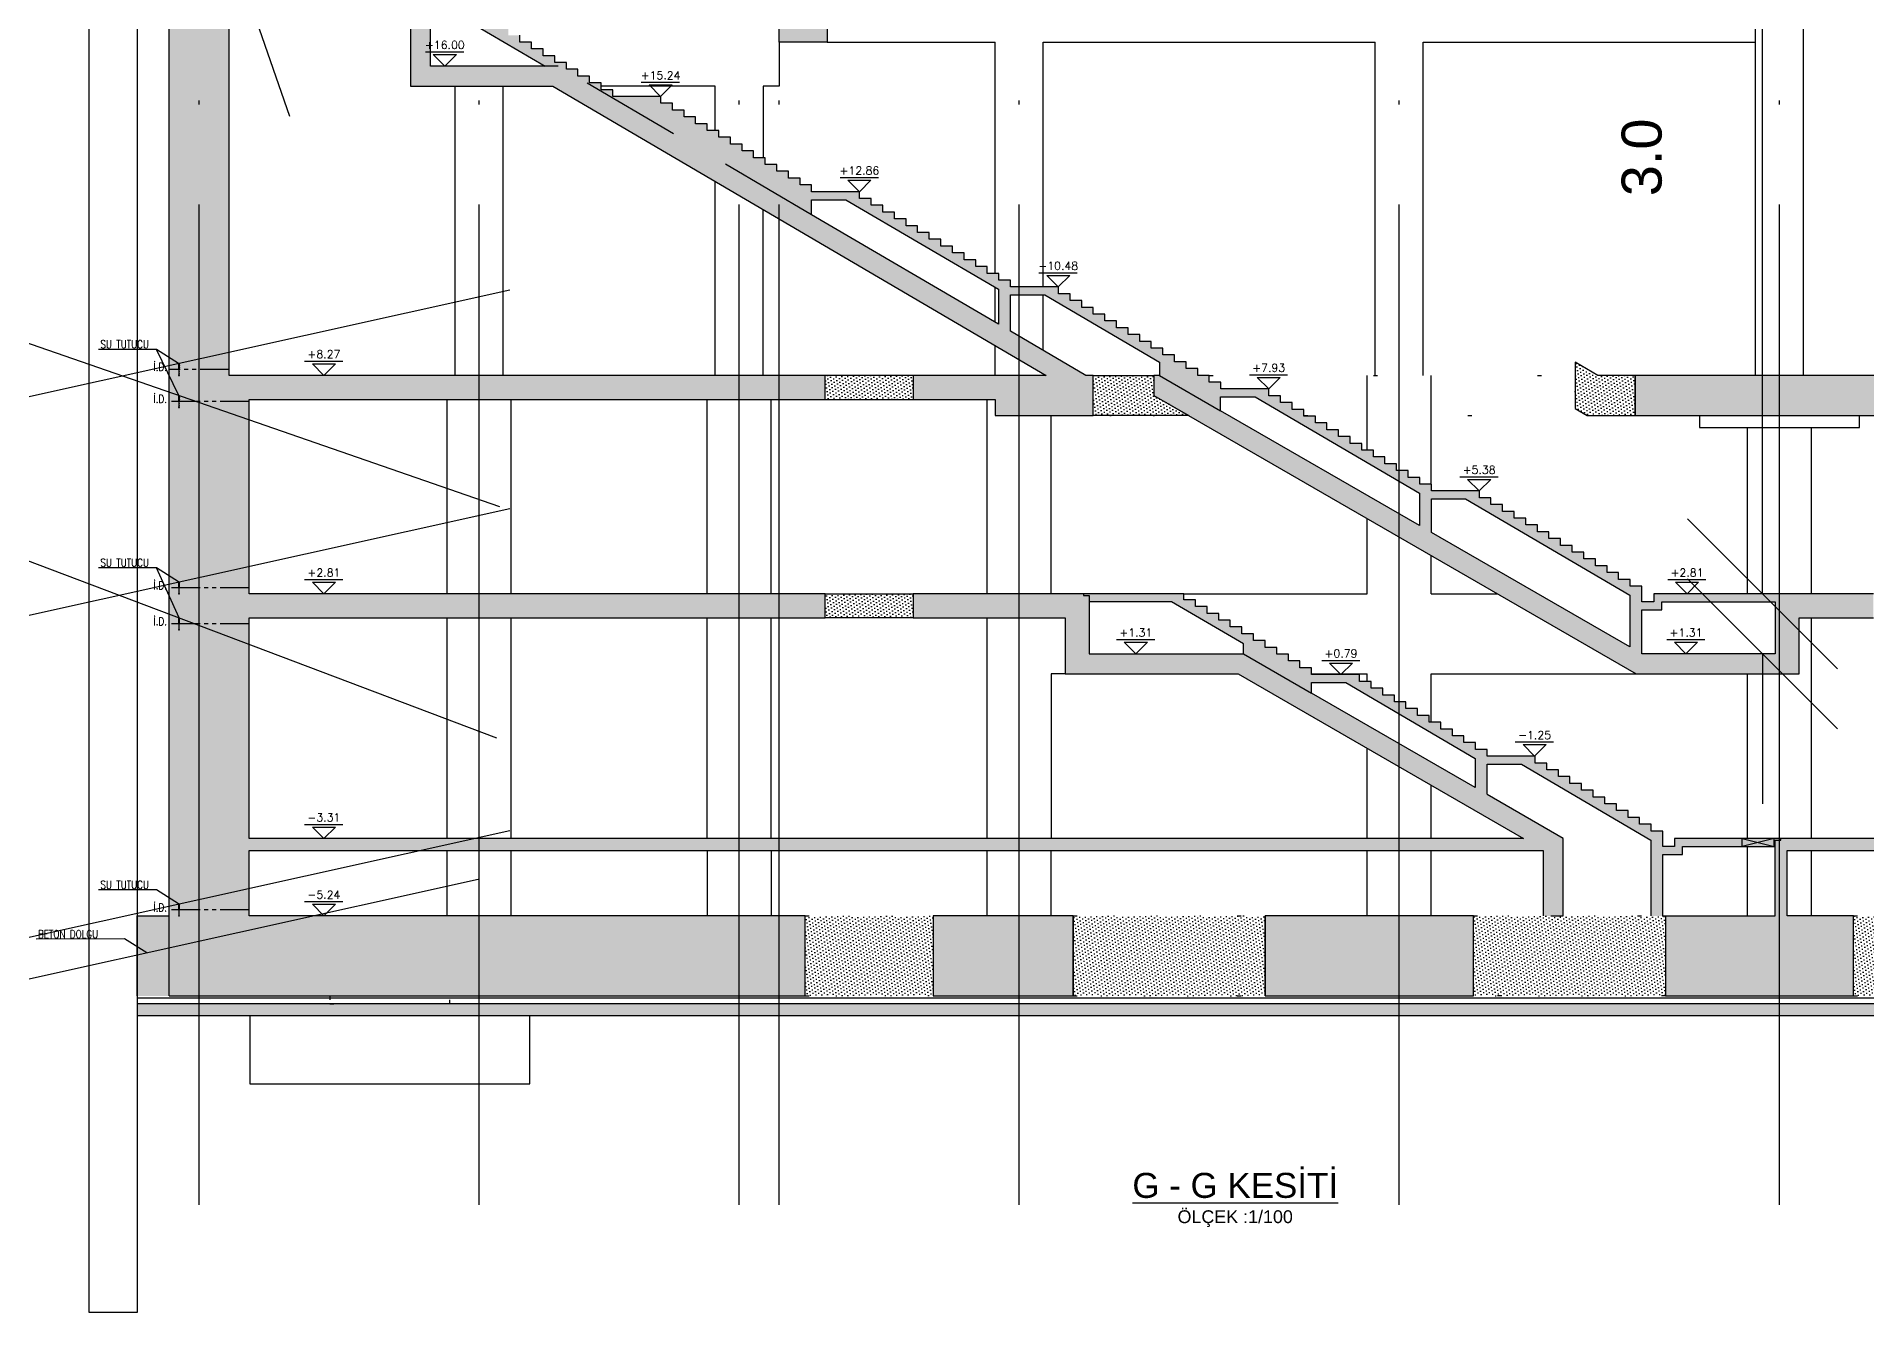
# Model space of a CAD drawing. Header units: millimetres. Extents: x 400408 to 401121, y 4543945 to 4544109.
# Drawn here: x 401039.15 to 401084.88, y 4543950.9 to 4543982.79 of the extents above; entities that cross this region are included whole.
import ezdxf
from ezdxf.enums import TextEntityAlignment as Align

# ---------------------------------------------------------------- set-up
doc = ezdxf.new("R2010")
doc.units = ezdxf.units.MM
for name, pattern in [('ACAD_ISO05W100', [33, 24, -3, 0, -3, 0, -3]), ('AKS', [3, 2.5, -0.25, 0, -0.25]), ('CIZGI', [0.4, 0.25, -0.15]), ('CONTINU', [0]), ('Dot', [4, 0, -4])]:
    doc.linetypes.add(name, pattern=pattern)
for name, color, linetype in [('aks prota', 2, 'AKS'), ('görünüş prota', 4, 'Continuous'), ('inşaat derzi prota', 11, 'Continuous'), ('kesik prota', 2, 'CIZGI'), ('kesit prota', 1, 'Continuous'), ('kesit tarama prota', 252, 'Continuous'), ('kot prota', 4, 'Continuous'), ('not yazısı prota', 6, 'Continuous'), ('not çizgisi prota', 4, 'Continuous'), ('PRT-CST-rc_level', 6, 'Continuous'), ('PRT-CST-rc_levermark', 4, 'Continuous'), ('st_s_su tutucu', 2, 'Continuous'), ('st_s_ölçü', 4, 'Continuous'), ('t35 prota', 3, 'Continuous'), ('temel prota', 6, 'Continuous'), ('tplan prota', 7, 'Continuous'), ('ölçü prota', 4, 'Continuous')]:
    doc.layers.add(name, color=color, linetype=linetype)
doc.layers.add('PRT-KD-kazik', color=172, linetype='Continuous', lineweight=25)
doc.styles.add('Arial', font='Arial.ttf')
doc.styles.add('OLCU', font='romanstw.shx')
doc.styles.get("Standard").update_dxf_attribs({"font": 'Arial.ttf'})
doc.styles.add('TSIMPLEX', font='romanstw.shx')
doc.dimstyles.new('1-100', dxfattribs={"dimscale": 0.5, "dimtxt": 2, "dimasz": 7.5, "dimexe": 3, "dimexo": 5, "dimgap": 5, "dimtad": 3, "dimdec": 1, "dimlfac": 2, "dimzin": 9, "dimdsep": 46, "dimtxsty": 'Standard', "dimblk": 'OBLIQUE', "dimcen": 0.09, "dimclrd": 3, "dimclre": 3, "dimclrt": 1, "dimadec": 3, "dimazin": 0, "dimtfac": 1, "dimtdec": 1, "dimtofl": 0, "dimtmove": 0, "dimatfit": 3, "dimfxl": 4, "dimtolj": 1, "dimtzin": 0, "dimarcsym": 0})
doc.dimstyles.new('1-50', dxfattribs={"dimtxt": 10, "dimasz": 4, "dimexe": 4, "dimexo": 8, "dimgap": 4, "dimtad": 1, "dimdec": 1, "dimrnd": 0.05, "dimzin": 9, "dimdsep": 46, "dimtxsty": 'OLCU', "dimblk1": 'OBLIQUE', "dimblk2": 'OBLIQUE', "dimsah": 1, "dimcen": 2, "dimdle": 4, "dimclrd": 4, "dimclre": 4, "dimclrt": 3, "dimadec": 1, "dimazin": 0, "dimtfac": 1, "dimtdec": 1, "dimtix": 1, "dimtmove": 2, "dimatfit": 3, "dimldrblk": 'OBLIQUE', "dimfxl": 1, "dimtvp": 1, "dimtolj": 1, "dimtzin": 1, "dimarcsym": 0})
pattern_1 = [(36, (400942.52341, 4543652.622844), (-0.014547592, 0.087543451), [0, -0.079375])]
pattern_2 = [(36, (400921.92553, 4544117.55525), (-0.014547592, 0.08754345), [0, -0.079375])]

# ---------------------------------------------------------------- blocks, each defined once
blk = doc.blocks.new('KOTK5')
at = {"layer": 'PRT-CST-rc_levermark'}
blk.add_line((217, 160), (-213, 160), dxfattribs=at)
blk.add_lwpolyline([(130, 130), (-130, 130), (0, 0)], close=True, dxfattribs=at)
at = {"layer": 'PRT-CST-rc_level', "style": 'OLCU'}
blk.add_attdef('000.00', text='', height=90, dxfattribs=at).set_placement((0, 193), align=Align.CENTER)
blk = doc.blocks.new('_Oblique')
at = {"layer": 'st_s_ölçü', "lineweight": -2}
blk.add_line((-0.5, -0.5), (0.5, 0.5), dxfattribs=at)
blk = doc.blocks.new('D')
at = {"layer": 'st_s_su tutucu', "linetype": 'CONTINU', "ltscale": 0.2}
for p, q in [((-39987.8, 52508.2), (-39992.6, 52508.2)), ((-39992.6, 52508.2), (-39992.6, 52507.4)), ((-39992.6, 52507.4), (-39990.6, 52506.1)), ((-39990.6, 52506.1), (-39990.6, 52498.5)), ((-39989.8, 52506.1), (-39987.8, 52507.4)), ((-39989.8, 52498.5), (-39989.8, 52506.1)), ((-39987.8, 52507.4), (-39987.8, 52508.2)), ((-39992.6, 52449), (-39990.6, 52450.3)), ((-39992.6, 52448.2), (-39992.6, 52449)), ((-39987.8, 52448.2), (-39992.6, 52448.2)), ((-39990.6, 52478.7), (-39991.9, 52478.7)), ((-39991.9, 52478.7), (-39991.9, 52477.7)), ((-39991.9, 52477.7), (-39990.6, 52477.7)), ((-39990.6, 52498.5), (-39991.5, 52498.5)), ((-39991.5, 52498.5), (-39991.5, 52497.9)), ((-39991.5, 52497.9), (-39990.6, 52497.9)), ((-39990.6, 52488.5), (-39991.5, 52488.5)), ((-39991.5, 52488.5), (-39991.5, 52487.9)), ((-39991.5, 52487.9), (-39990.6, 52487.9)), ((-39991.5, 52467.9), (-39991.5, 52468.5)), ((-39991.5, 52468.5), (-39990.6, 52468.5)), ((-39990.6, 52467.9), (-39991.5, 52467.9)), ((-39991.5, 52457.9), (-39991.5, 52458.5)), ((-39991.5, 52458.5), (-39990.6, 52458.5)), ((-39990.6, 52457.9), (-39991.5, 52457.9)), ((-39990.6, 52497.9), (-39990.6, 52488.5)), ((-39990.6, 52487.9), (-39990.6, 52478.7)), ((-39990.6, 52468.5), (-39990.6, 52477.7)), ((-39990.6, 52458.5), (-39990.6, 52467.9)), ((-39990.6, 52450.3), (-39990.6, 52457.9)), ((-39988.9, 52498.5), (-39989.8, 52498.5)), ((-39989.8, 52488.5), (-39989.8, 52497.9)), ((-39989.8, 52497.9), (-39988.9, 52497.9)), ((-39988.9, 52488.5), (-39989.8, 52488.5)), ((-39989.8, 52478.7), (-39989.8, 52487.9)), ((-39989.8, 52487.9), (-39988.9, 52487.9)), ((-39988.5, 52478.7), (-39989.8, 52478.7)), ((-39989.8, 52477.7), (-39988.5, 52477.7)), ((-39989.8, 52477.7), (-39989.8, 52468.5)), ((-39989.8, 52468.5), (-39988.9, 52468.5)), ((-39988.9, 52467.9), (-39989.8, 52467.9)), ((-39989.8, 52467.9), (-39989.8, 52458.5)), ((-39989.8, 52458.5), (-39988.9, 52458.5)), ((-39988.9, 52457.9), (-39989.8, 52457.9)), ((-39989.8, 52457.9), (-39989.8, 52450.3)), ((-39989.8, 52450.3), (-39987.8, 52449)), ((-39988.9, 52497.9), (-39988.9, 52498.5)), ((-39988.9, 52487.9), (-39988.9, 52488.5)), ((-39988.9, 52468.5), (-39988.9, 52467.9)), ((-39988.9, 52458.5), (-39988.9, 52457.9)), ((-39988.5, 52477.7), (-39988.5, 52478.7)), ((-39987.8, 52449), (-39987.8, 52448.2))]:
    blk.add_line(p, q, dxfattribs=at)
blk = doc.blocks.new('*D80')
at = {"layer": 'Defpoints', "color": 0, "transparency": 16777216}
for p in [(401082.281, 4543968.865), (401082.603, 4543968.865), (401082.603, 4543967.365)]:
    blk.add_point(p, dxfattribs=at)
at = {"layer": 'temel prota', "color": 3, "lineweight": -2, "transparency": 16777216}
for p, q in [((401082.281, 4543968.865), (401082.281, 4543983.181)), ((401082.281, 4543968.865), (401080.781, 4543968.865)), ((401082.281, 4543967.365), (401080.781, 4543967.365)), ((401082.281, 4543967.365), (401082.281, 4543963.615))]:
    blk.add_line(p, q, dxfattribs=at)
at = {"layer": 'temel prota', "color": 3, "lineweight": -2, "transparency": 16777216, "xscale": 3.75, "yscale": 3.75, "zscale": 3.75}
for p, rotation in [((401082.281, 4543968.865), 270), ((401082.281, 4543967.365), 90)]:
    blk.add_blockref('_Oblique', p, dxfattribs=dict(at, rotation=rotation))
at = {"layer": 'temel prota', "color": 1, "transparency": 16777216, "insert": (401079.27, 4543979.773), "char_height": 1, "attachment_point": 5, "rotation": 90}
blk.add_mtext('\\A1;3.0', dxfattribs=at)

msp = doc.modelspace()

# ---------------------------------------------------------------- hatches: boundary and pattern name
at = {"layer": 'kesit tarama prota'}
h = msp.add_hatch(color=256, dxfattribs=at)
h.dxf.hatch_style = 1
h.paths.add_polyline_path([(401044.457, 4543973.725), (401058.857, 4543973.725), (401058.857, 4543974.325), (401043.957, 4543974.325), (401043.957, 4543983.155), (401048.49, 4543983.155), (401048.49, 4543981.555), (401052.046, 4543981.555), (401064.38, 4543974.325), (401061.057, 4543974.325), (401061.057, 4543973.725), (401063.107, 4543973.725), (401063.107, 4543973.323), (401065.555, 4543973.323), (401065.555, 4543974.325), (401065.369, 4543974.325), (401063.488, 4543975.427), (401063.488, 4543976.335), (401064.344, 4543976.335), (401067.211, 4543974.654), (401067.211, 4543974.324), (401067.075, 4543974.324), (401067.075, 4543973.825), (401079.13, 4543966.865), (401083.203, 4543966.865), (401083.203, 4543968.265), (401085.057, 4543968.265), (401085.057, 4543968.865), (401079.568, 4543968.865), (401079.568, 4543968.665), (401079.268, 4543968.665), (401079.268, 4543969.055), (401078.978, 4543969.055), (401078.978, 4543969.225), (401078.688, 4543969.225), (401078.688, 4543969.395), (401078.398, 4543969.395), (401078.398, 4543969.565), (401078.108, 4543969.565), (401078.108, 4543969.735), (401077.818, 4543969.735), (401077.818, 4543969.905), (401077.528, 4543969.905), (401077.528, 4543970.075), (401077.238, 4543970.075), (401077.238, 4543970.245), (401076.948, 4543970.245), (401076.948, 4543970.415), (401076.658, 4543970.415), (401076.658, 4543970.585), (401076.368, 4543970.585), (401076.368, 4543970.755), (401076.078, 4543970.755), (401076.078, 4543970.925), (401075.788, 4543970.925), (401075.788, 4543971.095), (401075.498, 4543971.095), (401075.498, 4543971.265), (401075.208, 4543971.265), (401075.208, 4543971.435), (401074.008, 4543971.435), (401074.008, 4543971.605), (401073.718, 4543971.605), (401073.718, 4543971.775), (401073.428, 4543971.775), (401073.428, 4543971.945), (401073.138, 4543971.945), (401073.138, 4543972.115), (401072.848, 4543972.115), (401072.848, 4543972.285), (401072.558, 4543972.285), (401072.558, 4543972.455), (401072.268, 4543972.455), (401072.268, 4543972.625), (401071.978, 4543972.625), (401071.978, 4543972.795), (401071.688, 4543972.795), (401071.688, 4543972.965), (401071.398, 4543972.965), (401071.398, 4543973.135), (401071.108, 4543973.135), (401071.108, 4543973.305), (401070.818, 4543973.305), (401070.818, 4543973.475), (401070.528, 4543973.475), (401070.528, 4543973.645), (401070.238, 4543973.645), (401070.238, 4543973.815), (401069.948, 4543973.815), (401069.948, 4543973.985), (401068.748, 4543973.985), (401068.748, 4543974.155), (401068.458, 4543974.155), (401068.458, 4543974.325), (401068.168, 4543974.325), (401068.168, 4543974.495), (401067.878, 4543974.495), (401067.878, 4543974.665), (401067.588, 4543974.665), (401067.588, 4543974.835), (401067.298, 4543974.835), (401067.298, 4543975.005), (401067.008, 4543975.005), (401067.008, 4543975.175), (401066.718, 4543975.175), (401066.718, 4543975.345), (401066.428, 4543975.345), (401066.428, 4543975.515), (401066.138, 4543975.515), (401066.138, 4543975.685), (401065.848, 4543975.685), (401065.848, 4543975.855), (401065.558, 4543975.855), (401065.558, 4543976.025), (401065.268, 4543976.025), (401065.268, 4543976.195), (401064.978, 4543976.195), (401064.978, 4543976.365), (401064.688, 4543976.365), (401064.688, 4543976.535), (401063.488, 4543976.535), (401063.488, 4543976.705), (401063.198, 4543976.705), (401063.198, 4543976.875), (401062.908, 4543976.875), (401062.908, 4543977.045), (401062.618, 4543977.045), (401062.618, 4543977.215), (401062.328, 4543977.215), (401062.328, 4543977.385), (401062.038, 4543977.385), (401062.038, 4543977.555), (401061.748, 4543977.555), (401061.748, 4543977.725), (401061.458, 4543977.725), (401061.458, 4543977.895), (401061.168, 4543977.895), (401061.168, 4543978.065), (401060.878, 4543978.065), (401060.878, 4543978.235), (401060.588, 4543978.235), (401060.588, 4543978.405), (401060.298, 4543978.405), (401060.298, 4543978.575), (401060.008, 4543978.575), (401060.008, 4543978.745), (401059.718, 4543978.745), (401059.718, 4543978.915), (401058.518, 4543978.915), (401058.518, 4543979.085), (401058.228, 4543979.085), (401058.228, 4543979.255), (401057.938, 4543979.255), (401057.938, 4543979.425), (401057.648, 4543979.425), (401057.648, 4543979.595), (401057.358, 4543979.595), (401057.358, 4543979.765), (401057.068, 4543979.765), (401057.068, 4543979.935), (401056.778, 4543979.935), (401056.778, 4543980.105), (401056.488, 4543980.105), (401056.488, 4543980.275), (401056.198, 4543980.275), (401056.198, 4543980.445), (401055.908, 4543980.445), (401055.908, 4543980.615), (401055.618, 4543980.615), (401055.618, 4543980.785), (401055.328, 4543980.785), (401055.328, 4543980.955), (401055.038, 4543980.955), (401055.038, 4543981.125), (401054.748, 4543981.125), (401054.748, 4543981.295), (401053.548, 4543981.295), (401053.548, 4543981.465), (401053.258, 4543981.465), (401053.258, 4543981.635), (401052.968, 4543981.635), (401052.968, 4543981.805), (401052.678, 4543981.805), (401052.678, 4543981.975), (401052.388, 4543981.975), (401052.388, 4543982.145), (401052.098, 4543982.145), (401052.098, 4543982.315), (401051.808, 4543982.315), (401051.808, 4543982.485), (401051.518, 4543982.485), (401051.518, 4543982.655), (401051.228, 4543982.655), (401051.228, 4543982.825), (401050.938, 4543982.825), (401050.938, 4543982.995), (401050.648, 4543982.995), (401050.648, 4543983.165), (401050.358, 4543983.165), (401050.358, 4543983.335), (401050.068, 4543983.335), (401050.068, 4543983.505), (401049.778, 4543983.505), (401049.778, 4543983.655), (401043.957, 4543983.655), (401043.957, 4543989.615), (401058.857, 4543989.615), (401058.857, 4543990.115), (401042.057, 4543990.115), (401042.057, 4543989.615), (401042.457, 4543989.615), (401042.457, 4543958.815), (401058.357, 4543958.815), (401058.357, 4543960.815), (401044.457, 4543960.815), (401044.457, 4543962.445), (401076.799, 4543962.445), (401076.799, 4543960.815), (401077.299, 4543960.815), (401077.299, 4543962.752), (401075.403, 4543963.847), (401075.403, 4543964.605), (401076.259, 4543964.605), (401079.493, 4543962.709), (401079.493, 4543960.815), (401079.793, 4543960.815), (401079.793, 4543962.345), (401080.288, 4543962.345), (401080.288, 4543962.545), (401082.599, 4543962.545), (401082.599, 4543960.815), (401079.857, 4543960.815), (401079.857, 4543958.815), (401084.557, 4543958.815), (401084.557, 4543960.815), (401082.899, 4543960.815), (401082.899, 4543962.445), (401100.526, 4543962.445), (401100.526, 4543962.745), (401080.088, 4543962.745), (401080.088, 4543962.545), (401079.793, 4543962.545), (401079.793, 4543962.935), (401079.503, 4543962.935), (401079.503, 4543963.105), (401079.213, 4543963.105), (401079.213, 4543963.275), (401078.923, 4543963.275), (401078.923, 4543963.445), (401078.633, 4543963.445), (401078.633, 4543963.615), (401078.343, 4543963.615), (401078.343, 4543963.785), (401078.053, 4543963.785), (401078.053, 4543963.955), (401077.763, 4543963.955), (401077.763, 4543964.125), (401077.473, 4543964.125), (401077.473, 4543964.295), (401077.183, 4543964.295), (401077.183, 4543964.465), (401076.893, 4543964.465), (401076.893, 4543964.635), (401076.603, 4543964.635), (401076.603, 4543964.805), (401075.403, 4543964.805), (401075.403, 4543964.975), (401075.113, 4543964.975), (401075.113, 4543965.145), (401074.823, 4543965.145), (401074.823, 4543965.315), (401074.533, 4543965.315), (401074.533, 4543965.485), (401074.243, 4543965.485), (401074.243, 4543965.655), (401073.953, 4543965.655), (401073.953, 4543965.825), (401073.663, 4543965.825), (401073.663, 4543965.995), (401073.373, 4543965.995), (401073.373, 4543966.165), (401073.083, 4543966.165), (401073.083, 4543966.335), (401072.793, 4543966.335), (401072.793, 4543966.505), (401072.503, 4543966.505), (401072.503, 4543966.675), (401072.213, 4543966.675), (401072.213, 4543966.845), (401071.013, 4543966.845), (401071.013, 4543967.015), (401070.723, 4543967.015), (401070.723, 4543967.185), (401070.433, 4543967.185), (401070.433, 4543967.355), (401070.143, 4543967.355), (401070.143, 4543967.525), (401069.853, 4543967.525), (401069.853, 4543967.695), (401069.563, 4543967.695), (401069.563, 4543967.865), (401069.273, 4543967.865), (401069.273, 4543968.035), (401068.983, 4543968.035), (401068.983, 4543968.205), (401068.693, 4543968.205), (401068.693, 4543968.375), (401068.403, 4543968.375), (401068.403, 4543968.545), (401068.113, 4543968.545), (401068.113, 4543968.715), (401067.823, 4543968.715), (401067.823, 4543968.865), (401061.057, 4543968.865), (401061.057, 4543968.265), (401064.857, 4543968.265), (401064.857, 4543966.865), (401069.176, 4543966.865), (401076.312, 4543962.745), (401044.457, 4543962.745), (401044.457, 4543968.265), (401058.857, 4543968.265), (401058.857, 4543968.865), (401044.457, 4543968.865)])
h.paths.add_polyline_path([(401048.99, 4543982.055), (401048.99, 4543983.455), (401049.468, 4543983.455), (401051.856, 4543982.055)], flags=16)
h.paths.add_polyline_path([(401058.518, 4543978.341), (401058.518, 4543978.715), (401059.374, 4543978.715), (401063.188, 4543976.479), (401063.188, 4543975.603)], flags=16)
h.paths.add_polyline_path([(401065.457, 4543968.665), (401067.513, 4543968.665), (401069.31, 4543967.611), (401069.31, 4543967.365), (401065.457, 4543967.365)], flags=16)
h.paths.add_polyline_path([(401068.738, 4543973.442), (401068.738, 4543973.785), (401069.604, 4543973.785), (401073.708, 4543971.379), (401073.708, 4543970.573)], flags=16)
h.paths.add_polyline_path([(401071.013, 4543966.645), (401071.869, 4543966.645), (401075.103, 4543964.749), (401075.103, 4543964.02), (401071.013, 4543966.382)], flags=16)
h.paths.add_polyline_path([(401074.008, 4543971.235), (401074.864, 4543971.235), (401078.968, 4543968.829), (401078.968, 4543967.536), (401074.008, 4543970.399)], flags=16)
h.paths.add_polyline_path([(401079.268, 4543968.465), (401079.768, 4543968.465), (401079.768, 4543968.665), (401082.603, 4543968.665), (401082.603, 4543967.365), (401079.268, 4543967.365)], flags=16)
h = msp.add_hatch(color=256, dxfattribs=at)
h.dxf.hatch_style = 1
h.paths.add_polyline_path([(401057.707, 4543983.655), (401058.907, 4543983.655), (401058.907, 4543982.655), (401057.707, 4543982.655)])
h.paths.add_polyline_path([(401065.457, 4543983.655), (401061.057, 4543983.655), (401061.057, 4543983.155), (401065.457, 4543983.155)])
h = msp.add_hatch(dxfattribs=at)
h.set_pattern_fill('DOTS', color=2, scale=0.05, angle=36)
h.set_pattern_definition([(36, (400933.0099, 4543652.622844), (-0.014547592, 0.087543451), [0, -0.079375])])
h.paths.add_polyline_path([(401079.103, 4543974.325), (401078.167, 4543974.325), (401077.599, 4543974.652), (401077.599, 4543974.325), (401077.599, 4543973.498), (401077.899, 4543973.325), (401079.103, 4543973.325)])
h = msp.add_hatch(dxfattribs=at)
h.set_pattern_fill('DOTS', color=2, scale=0.05, angle=36)
h.set_pattern_definition(pattern_1)
h.paths.add_polyline_path([(401061.057, 4543974.325), (401058.857, 4543974.325), (401058.857, 4543973.725), (401061.057, 4543973.725)])
h = msp.add_hatch(dxfattribs=at)
h.set_pattern_fill('DOTS', color=2, scale=0.05, angle=36)
h.set_pattern_definition([(36, (400949.22125, 4543652.622844), (-0.014547592, 0.087543451), [0, -0.079375])])
h.paths.add_polyline_path([(401067.075, 4543973.825), (401067.075, 4543974.323), (401065.555, 4543974.325), (401065.555, 4543973.323), (401067.944, 4543973.323)])
h = msp.add_hatch(color=256, dxfattribs=at)
h.dxf.hatch_style = 1
h.paths.add_polyline_path([(401085.219, 4543974.325), (401079.103, 4543974.325), (401079.103, 4543973.325), (401085.219, 4543973.325)])
h = msp.add_hatch(dxfattribs=at)
h.set_pattern_fill('DOTS', color=2, scale=0.05, angle=36)
h.set_pattern_definition(pattern_1)
h.paths.add_polyline_path([(401061.057, 4543968.865), (401058.857, 4543968.865), (401058.857, 4543968.265), (401061.057, 4543968.265)])
h = msp.add_hatch(color=256, dxfattribs=at)
h.dxf.hatch_style = 1
h.paths.add_polyline_path([(401042.457, 4543960.815), (401041.657, 4543960.815), (401041.657, 4543958.815), (401042.457, 4543958.815)])
h = msp.add_hatch(dxfattribs=at)
h.set_pattern_fill('DOTS', color=2, scale=0.05, angle=36)
h.set_pattern_definition(pattern_2)
h.paths.add_polyline_path([(401061.557, 4543960.815), (401058.357, 4543960.815), (401058.357, 4543958.815), (401061.557, 4543958.815)])
h = msp.add_hatch(color=256, dxfattribs=at)
h.dxf.hatch_style = 1
h.paths.add_polyline_path([(401065.057, 4543960.815), (401061.557, 4543960.815), (401061.557, 4543958.815), (401065.057, 4543958.815)], flags=17)
h = msp.add_hatch(dxfattribs=at)
h.set_pattern_fill('DOTS', color=2, scale=0.05, angle=36)
h.set_pattern_definition(pattern_2)
h.paths.add_polyline_path([(401069.857, 4543960.815), (401065.057, 4543960.815), (401065.057, 4543958.815), (401069.857, 4543958.815)])
h = msp.add_hatch(color=256, dxfattribs=at)
h.dxf.hatch_style = 1
h.paths.add_polyline_path([(401075.057, 4543960.815), (401069.857, 4543960.815), (401069.857, 4543958.815), (401075.057, 4543958.815)])
h = msp.add_hatch(dxfattribs=at)
h.set_pattern_fill('DOTS', color=2, scale=0.05, angle=36)
h.set_pattern_definition(pattern_2)
h.paths.add_polyline_path([(401079.857, 4543960.815), (401075.057, 4543960.815), (401075.057, 4543958.815), (401079.857, 4543958.815)])
h = msp.add_hatch(dxfattribs=at)
h.set_pattern_fill('DOTS', color=2, scale=0.05, angle=36)
h.set_pattern_definition(pattern_2)
h.paths.add_polyline_path([(401089.357, 4543960.815), (401084.557, 4543960.815), (401084.557, 4543958.815), (401089.357, 4543958.815)])
h.paths.add_polyline_path([(401085.568, 4543959.507), (401085.568, 4543960.122), (401085.268, 4543960.122), (401085.268, 4543959.507)], flags=16)
h = msp.add_hatch(dxfattribs=at)
h.set_pattern_fill('AR-CONC', color=253, scale=0.001)
h.set_pattern_definition([(50, (400921.92553, 4544117.55525), (0.18218467, -0.01593909), [0.01905, -0.20955]), (355, (400921.92553, 4544117.55525), (-0.03524342, 0.19105685), [0.01524, -0.16764058]), (100.451445, (400921.94071, 4544117.55392), (0.14694125, 0.17511775), [0.01619001, -0.17809024]), (46.1842, (400921.92553, 4544117.60605), (0.27107904, -0.04204233), [0.028575, -0.314325]), (96.63556, (400921.94812, 4544117.60254), (0.23740413, 0.24742612), [0.02428502, -0.2671356]), (351.18415, (400921.92553, 4544117.60605), (0.23740413, 0.24742612), [0.02285997, -0.25145973]), (21, (400921.95093, 4544117.59335), (0.15161439, -0.1022652), [0.01905, -0.20955]), (326, (400921.95093, 4544117.59335), (0.06180203, 0.18418797), [0.01524, -0.16764]), (71.451445, (400921.96357, 4544117.58483), (0.21341642, 0.08192277), [0.01619001, -0.17808994]), (37.5, (400921.92553, 4544117.55525), (0.003088603, 0.084555039), [0, -0.165608, 0, -0.17018, 0, -0.168275]), (7.5, (400921.92553, 4544117.55525), (0.066819663, 0.100180575), [0, -0.097028, 0, -0.161798, 0, -0.064135]), (327.5, (400921.86889, 4544117.55525), (0.135590595, -0.005728744), [0, -0.0635, 0, -0.19812, 0, -0.26289]), (317.5, (400921.84349, 4544117.55525), (0.14812918, 0.02542649), [0, -0.08255, 0, -0.131572, 0, -0.18669])])
h.paths.add_polyline_path([(401089.649, 4543958.615), (401041.657, 4543958.615), (401041.657, 4543958.315), (401089.349, 4543958.315), (401089.349, 4543957.765), (401100.526, 4543957.765), (401100.526, 4543958.065), (401089.649, 4543958.065)])

# ---------------------------------------------------------------- linework, layer by layer
at = {"layer": 'aks prota', "ltscale": 10}
for p, q in [((401043.207, 4543953.593), (401043.207, 4544003.516)), ((401050.207, 4543953.593), (401050.207, 4544003.516)), ((401056.707, 4543953.593), (401056.707, 4544003.516)), ((401057.707, 4543953.593), (401057.707, 4544003.516)), ((401063.707, 4543953.593), (401063.707, 4544003.516)), ((401073.207, 4543953.593), (401073.207, 4544003.516)), ((401082.707, 4543953.593), (401082.707, 4544003.516))]:
    msp.add_line(p, q, dxfattribs=at)
at = {"layer": 'görünüş prota'}
for p, q in [((401082.106, 4543974.325), (401082.106, 4543983.055)), ((401083.306, 4543974.325), (401083.306, 4543983.055)), ((401063.107, 4543976.875), (401063.107, 4543982.655)), ((401064.307, 4543976.535), (401064.307, 4543982.655)), ((401072.607, 4543974.324), (401072.607, 4543982.655)), ((401073.807, 4543974.324), (401073.807, 4543982.655)), ((401049.607, 4543974.325), (401049.607, 4543981.555)), ((401050.807, 4543974.325), (401050.807, 4543981.555)), ((401056.107, 4543974.325), (401056.107, 4543979.174)), ((401057.307, 4543974.325), (401057.307, 4543978.471)), ((401063.107, 4543975.651), (401063.107, 4543976.526)), ((401064.307, 4543974.947), (401064.307, 4543976.335)), ((401063.107, 4543974.325), (401063.107, 4543975.071)), ((401072.407, 4543972.455), (401072.407, 4543974.324)), ((401074.007, 4543971.605), (401074.007, 4543974.324)), ((401049.407, 4543968.865), (401049.407, 4543973.725)), ((401051.007, 4543968.865), (401051.007, 4543973.725)), ((401055.907, 4543968.865), (401055.907, 4543973.725)), ((401057.507, 4543968.865), (401057.507, 4543973.725)), ((401062.907, 4543968.865), (401062.906, 4543973.725)), ((401064.507, 4543968.865), (401064.506, 4543973.323)), ((401081.907, 4543968.865), (401081.907, 4543973.025)), ((401083.507, 4543968.865), (401083.507, 4543973.025)), ((401072.407, 4543968.865), (401072.407, 4543970.747)), ((401074.007, 4543968.865), (401074.007, 4543969.823)), ((401049.407, 4543962.745), (401049.407, 4543968.265)), ((401051.007, 4543962.745), (401051.007, 4543968.265)), ((401055.907, 4543962.745), (401055.907, 4543968.265)), ((401057.507, 4543962.745), (401057.507, 4543968.265)), ((401062.907, 4543962.745), (401062.907, 4543968.265)), ((401083.507, 4543962.745), (401083.507, 4543968.265)), ((401072.407, 4543966.675), (401072.407, 4543966.865)), ((401074.007, 4543965.655), (401074.007, 4543966.865)), ((401081.907, 4543962.745), (401081.907, 4543966.865)), ((401072.407, 4543962.745), (401072.407, 4543965)), ((401074.007, 4543962.745), (401074.007, 4543964.076)), ((401049.407, 4543960.815), (401049.407, 4543962.445)), ((401051.007, 4543960.815), (401051.007, 4543962.445)), ((401055.907, 4543962.445), (401055.907, 4543960.815)), ((401057.507, 4543962.445), (401057.507, 4543960.815)), ((401062.907, 4543960.815), (401062.907, 4543962.445)), ((401064.507, 4543960.815), (401064.507, 4543962.445)), ((401072.407, 4543960.815), (401072.407, 4543962.445)), ((401074.007, 4543960.815), (401074.007, 4543962.445)), ((401081.907, 4543960.815), (401081.907, 4543962.545)), ((401083.507, 4543960.815), (401083.507, 4543962.445))]:
    msp.add_line(p, q, dxfattribs=at)
for points in [[(401056.107, 4543980.445), (401056.107, 4543981.555), (401053.258, 4543981.555)], [(401079.153, 4543974.325), (401078.167, 4543974.325), (401077.599, 4543974.652), (401077.599, 4543973.498), (401077.899, 4543973.325), (401079.103, 4543973.325), (401079.103, 4543974.325)], [(401061.057, 4543974.325), (401058.857, 4543974.325)], [(401065.555, 4543974.325), (401067.075, 4543974.323), (401067.075, 4543973.825), (401067.944, 4543973.323), (401065.555, 4543973.323)], [(401058.857, 4543973.725), (401061.057, 4543973.725)], [(401058.857, 4543968.865), (401061.057, 4543968.865)], [(401061.057, 4543968.265), (401058.857, 4543968.265)], [(401100.526, 4543958.065), (401089.649, 4543958.065), (401089.649, 4543958.615), (401041.657, 4543958.615)], [(401100.526, 4543957.765), (401089.349, 4543957.765), (401089.349, 4543958.315), (401041.657, 4543958.315)], [(401044.473, 4543958.315), (401044.473, 4543956.615), (401051.473, 4543956.615), (401051.473, 4543958.315)]]:
    msp.add_lwpolyline(points, dxfattribs=at)
at = {"layer": 'görünüş prota', "color": 4, "linetype": 'Dot'}
for points in [[(401068.458, 4543974.319), (401077.599, 4543974.324)], [(401070.818, 4543973.324), (401078.167, 4543973.325)], [(401058.357, 4543960.815), (401061.557, 4543960.815)], [(401065.057, 4543960.815), (401069.957, 4543960.815)], [(401075.057, 4543960.815), (401079.778, 4543960.815)], [(401084.557, 4543960.815), (401089.357, 4543960.815)], [(401046.473, 4543958.815), (401046.473, 4543958.615), (401049.473, 4543958.615), (401049.473, 4543958.815)], [(401058.357, 4543958.815), (401061.557, 4543958.815)], [(401065.057, 4543958.815), (401069.957, 4543958.815)], [(401079.857, 4543958.815), (401075.057, 4543958.815)], [(401084.557, 4543958.815), (401089.357, 4543958.815)]]:
    msp.add_lwpolyline(points, dxfattribs=at)
at = {"layer": 'inşaat derzi prota', "linetype": 'ACAD_ISO05W100', "ltscale": 0.03}
for points in [[(401043.957, 4543974.475), (401042.457, 4543974.475)], [(401044.457, 4543973.675), (401042.457, 4543973.675)], [(401044.457, 4543969.015), (401042.457, 4543969.015)], [(401044.457, 4543968.115), (401042.457, 4543968.115)], [(401044.457, 4543960.965), (401042.457, 4543960.965)]]:
    msp.add_lwpolyline(points, dxfattribs=at)
at = {"layer": 'kesik prota', "ltscale": 10}
for points in [[(401058.518, 4543978.341), (401052.182, 4543982.055), (401051.856, 4543982.055)], [(401067.211, 4543974.324), (401068.738, 4543973.442)], [(401065.31, 4543968.865), (401065.311, 4543968.825), (401065.457, 4543968.825), (401065.457, 4543968.665)], [(401069.31, 4543967.365), (401071.013, 4543966.382)], [(401081.775, 4543962.745), (401082.575, 4543962.545), (401082.575, 4543962.745), (401081.775, 4543962.545), (401081.775, 4543962.745)], [(401082.599, 4543962.545), (401082.599, 4543962.704), (401082.744, 4543962.704), (401082.744, 4543962.745)]]:
    msp.add_lwpolyline(points, dxfattribs=at)
at = {"layer": 'kesit prota', "color": 1}
for p, q in [((401042.457, 4543958.815), (401042.457, 4543989.615)), ((401044.457, 4543960.815), (401044.457, 4543962.445)), ((401082.599, 4543960.815), (401082.599, 4543962.545)), ((401082.899, 4543962.445), (401100.526, 4543962.445)), ((401082.899, 4543960.815), (401082.899, 4543962.445)), ((401065.057, 4543960.815), (401065.057, 4543958.815)), ((401069.857, 4543958.815), (401069.857, 4543960.815)), ((401079.778, 4543960.815), (401082.599, 4543960.815))]:
    msp.add_line(p, q, dxfattribs=at)
at = {"layer": 'kesit prota'}
msp.add_line((401071.013, 4543966.382), (401071.013, 4543966.645), dxfattribs=at)
for points in [[(401057.707, 4543983.655), (401058.907, 4543983.655), (401058.907, 4543982.655), (401057.707, 4543982.655)], [(401051.856, 4543982.055), (401048.99, 4543982.055), (401048.99, 4543983.455), (401049.468, 4543983.455)], [(401058.518, 4543978.715), (401059.374, 4543978.715), (401063.188, 4543976.479), (401063.188, 4543975.603), (401058.518, 4543978.341)], [(401068.738, 4543973.785), (401069.604, 4543973.785), (401073.708, 4543971.379), (401073.708, 4543970.573), (401068.738, 4543973.442)]]:
    msp.add_lwpolyline(points, close=True, dxfattribs=at)
at = {"layer": 'kesit prota', "color": 1}
for points in [[(401043.957, 4543974.325), (401043.957, 4543983.155), (401048.49, 4543983.155), (401048.49, 4543981.555), (401052.046, 4543981.555), (401064.38, 4543974.325), (401061.057, 4543974.325), (401061.057, 4543973.725), (401063.107, 4543973.725), (401063.107, 4543973.323), (401065.555, 4543973.323)], [(401085.057, 4543968.865), (401079.568, 4543968.865), (401079.568, 4543968.665), (401079.268, 4543968.665), (401079.268, 4543969.055), (401078.978, 4543969.055), (401078.978, 4543969.225), (401078.688, 4543969.225), (401078.688, 4543969.395), (401078.398, 4543969.395), (401078.398, 4543969.565), (401078.108, 4543969.565), (401078.108, 4543969.735), (401077.818, 4543969.735), (401077.818, 4543969.905), (401077.528, 4543969.905), (401077.528, 4543970.075), (401077.238, 4543970.075), (401077.238, 4543970.245), (401076.948, 4543970.245), (401076.948, 4543970.415), (401076.658, 4543970.415), (401076.658, 4543970.585), (401076.368, 4543970.585), (401076.368, 4543970.755), (401076.078, 4543970.755), (401076.078, 4543970.925), (401075.788, 4543970.925), (401075.788, 4543971.095), (401075.498, 4543971.095), (401075.498, 4543971.265), (401075.208, 4543971.265), (401075.208, 4543971.435), (401074.008, 4543971.435), (401074.008, 4543971.605), (401073.718, 4543971.605), (401073.718, 4543971.775), (401073.428, 4543971.775), (401073.428, 4543971.945), (401073.138, 4543971.945), (401073.138, 4543972.115), (401072.848, 4543972.115), (401072.848, 4543972.285), (401072.558, 4543972.285), (401072.558, 4543972.455), (401072.268, 4543972.455), (401072.268, 4543972.625), (401071.978, 4543972.625), (401071.978, 4543972.795), (401071.688, 4543972.795), (401071.688, 4543972.965), (401071.398, 4543972.965), (401071.398, 4543973.135), (401071.108, 4543973.135), (401071.108, 4543973.305), (401070.818, 4543973.305), (401070.818, 4543973.475), (401070.528, 4543973.475), (401070.528, 4543973.645), (401070.238, 4543973.645), (401070.238, 4543973.815), (401069.948, 4543973.815), (401069.948, 4543973.985), (401068.748, 4543973.985), (401068.748, 4543974.155), (401068.458, 4543974.155), (401068.458, 4543974.325), (401068.168, 4543974.325), (401068.168, 4543974.495), (401067.878, 4543974.495), (401067.878, 4543974.665), (401067.588, 4543974.665), (401067.588, 4543974.835), (401067.298, 4543974.835), (401067.298, 4543975.005), (401067.008, 4543975.005), (401067.008, 4543975.175), (401066.718, 4543975.175), (401066.718, 4543975.345), (401066.428, 4543975.345), (401066.428, 4543975.515), (401066.138, 4543975.515), (401066.138, 4543975.685), (401065.848, 4543975.685), (401065.848, 4543975.855), (401065.558, 4543975.855), (401065.558, 4543976.025), (401065.268, 4543976.025), (401065.268, 4543976.195), (401064.978, 4543976.195), (401064.978, 4543976.365), (401064.688, 4543976.365), (401064.688, 4543976.535), (401063.488, 4543976.535), (401063.488, 4543976.705), (401063.198, 4543976.705), (401063.198, 4543976.875), (401062.908, 4543976.875), (401062.908, 4543977.045), (401062.618, 4543977.045), (401062.618, 4543977.215), (401062.328, 4543977.215), (401062.328, 4543977.385), (401062.038, 4543977.385), (401062.038, 4543977.555), (401061.748, 4543977.555), (401061.748, 4543977.725), (401061.458, 4543977.725), (401061.458, 4543977.895), (401061.168, 4543977.895), (401061.168, 4543978.065), (401060.878, 4543978.065), (401060.878, 4543978.235), (401060.588, 4543978.235), (401060.588, 4543978.405), (401060.298, 4543978.405), (401060.298, 4543978.575), (401060.008, 4543978.575), (401060.008, 4543978.745), (401059.718, 4543978.745), (401059.718, 4543978.915), (401058.518, 4543978.915), (401058.518, 4543979.085), (401058.228, 4543979.085), (401058.228, 4543979.255), (401057.938, 4543979.255), (401057.938, 4543979.425), (401057.648, 4543979.425), (401057.648, 4543979.595), (401057.358, 4543979.595), (401057.358, 4543979.765), (401057.068, 4543979.765), (401057.068, 4543979.935), (401056.778, 4543979.935), (401056.778, 4543980.105), (401056.488, 4543980.105), (401056.488, 4543980.275), (401056.198, 4543980.275), (401056.198, 4543980.445), (401055.908, 4543980.445), (401055.908, 4543980.615), (401055.618, 4543980.615), (401055.618, 4543980.785), (401055.328, 4543980.785), (401055.328, 4543980.955), (401055.038, 4543980.955), (401055.038, 4543981.125), (401054.748, 4543981.125), (401054.748, 4543981.295), (401053.548, 4543981.295), (401053.548, 4543981.465), (401053.258, 4543981.465), (401053.258, 4543981.635), (401052.968, 4543981.635), (401052.968, 4543981.805), (401052.678, 4543981.805), (401052.678, 4543981.975), (401052.388, 4543981.975), (401052.388, 4543982.145), (401052.098, 4543982.145), (401052.098, 4543982.315), (401051.808, 4543982.315), (401051.808, 4543982.485), (401051.518, 4543982.485), (401051.518, 4543982.655), (401051.228, 4543982.655), (401051.228, 4543982.825)], [(401065.555, 4543973.323), (401065.555, 4543974.325), (401065.369, 4543974.325), (401063.488, 4543975.427), (401063.488, 4543976.335), (401064.344, 4543976.335), (401067.211, 4543974.654), (401067.211, 4543974.324), (401067.075, 4543974.324), (401067.075, 4543973.825), (401079.13, 4543966.865), (401083.203, 4543966.865), (401083.203, 4543968.265), (401085.057, 4543968.265)], [(401044.457, 4543968.865), (401044.457, 4543973.725), (401058.857, 4543973.725), (401058.857, 4543974.325), (401043.957, 4543974.325)], [(401100.526, 4543962.745), (401080.088, 4543962.745), (401080.088, 4543962.545), (401079.793, 4543962.545), (401079.793, 4543962.935), (401079.503, 4543962.935), (401079.503, 4543963.105), (401079.213, 4543963.105), (401079.213, 4543963.275), (401078.923, 4543963.275), (401078.923, 4543963.445), (401078.633, 4543963.445), (401078.633, 4543963.615), (401078.343, 4543963.615), (401078.343, 4543963.785), (401078.053, 4543963.785), (401078.053, 4543963.955), (401077.763, 4543963.955), (401077.763, 4543964.125), (401077.473, 4543964.125), (401077.473, 4543964.295), (401077.183, 4543964.295), (401077.183, 4543964.465), (401076.893, 4543964.465), (401076.893, 4543964.635), (401076.603, 4543964.635), (401076.603, 4543964.805), (401075.403, 4543964.805), (401075.403, 4543964.975), (401075.113, 4543964.975), (401075.113, 4543965.145), (401074.823, 4543965.145), (401074.823, 4543965.315), (401074.533, 4543965.315), (401074.533, 4543965.485), (401074.243, 4543965.485), (401074.243, 4543965.655), (401073.953, 4543965.655), (401073.953, 4543965.825), (401073.663, 4543965.825), (401073.663, 4543965.995), (401073.373, 4543965.995), (401073.373, 4543966.165), (401073.083, 4543966.165), (401073.083, 4543966.335), (401072.793, 4543966.335), (401072.793, 4543966.505), (401072.503, 4543966.505), (401072.503, 4543966.675), (401072.213, 4543966.675), (401072.213, 4543966.845), (401071.013, 4543966.845), (401071.013, 4543967.015), (401070.723, 4543967.015), (401070.723, 4543967.185), (401070.433, 4543967.185), (401070.433, 4543967.355), (401070.143, 4543967.355), (401070.143, 4543967.525), (401069.853, 4543967.525), (401069.853, 4543967.695), (401069.563, 4543967.695), (401069.563, 4543967.865), (401069.273, 4543967.865), (401069.273, 4543968.035), (401068.983, 4543968.035), (401068.983, 4543968.205), (401068.693, 4543968.205), (401068.693, 4543968.375), (401068.403, 4543968.375), (401068.403, 4543968.545), (401068.113, 4543968.545), (401068.113, 4543968.715), (401067.823, 4543968.715), (401067.823, 4543968.865), (401061.057, 4543968.865), (401061.057, 4543968.265), (401064.857, 4543968.265), (401064.857, 4543966.865), (401069.176, 4543966.865), (401076.312, 4543962.745), (401044.457, 4543962.745), (401044.457, 4543968.265), (401058.857, 4543968.265), (401058.857, 4543968.865), (401044.457, 4543968.865)], [(401071.013, 4543966.645), (401071.869, 4543966.645), (401075.103, 4543964.749), (401075.103, 4543964.02), (401071.013, 4543966.382)], [(401075.403, 4543963.856), (401075.403, 4543964.605)], [(401075.403, 4543964.605), (401076.259, 4543964.605), (401079.493, 4543962.709), (401079.493, 4543960.815)], [(401077.299, 4543960.815), (401077.299, 4543962.752), (401075.403, 4543963.847)], [(401044.457, 4543962.445), (401076.799, 4543962.445), (401076.799, 4543960.815)], [(401079.793, 4543960.815), (401079.793, 4543962.345), (401080.288, 4543962.345), (401080.288, 4543962.545), (401082.599, 4543962.545)], [(401041.657, 4543958.815), (401041.657, 4543958.815), (401041.657, 4543960.815), (401042.457, 4543960.815)], [(401042.457, 4543958.815), (401058.357, 4543958.815), (401058.357, 4543960.815), (401044.457, 4543960.815)], [(401065.057, 4543960.815), (401061.557, 4543960.815), (401061.557, 4543958.815), (401065.057, 4543958.815), (401065.057, 4543960.815)], [(401075.057, 4543960.815), (401069.857, 4543960.815), (401069.857, 4543958.815), (401075.057, 4543958.815), (401075.057, 4543960.815)], [(401079.778, 4543960.815), (401079.857, 4543960.815), (401079.857, 4543958.815), (401084.557, 4543958.815), (401084.557, 4543960.815), (401082.899, 4543960.815)]]:
    msp.add_lwpolyline(points, dxfattribs=at)
for points in [[(401079.103, 4543973.325), (401085.219, 4543973.325), (401085.219, 4543974.325), (401079.103, 4543974.325)], [(401069.31, 4543967.611), (401067.513, 4543968.665), (401065.457, 4543968.665), (401065.457, 4543967.365), (401069.31, 4543967.365)], [(401079.768, 4543968.665), (401082.603, 4543968.665), (401082.603, 4543967.365), (401079.268, 4543967.365), (401079.268, 4543968.465), (401079.768, 4543968.465)]]:
    msp.add_lwpolyline(points, close=True, dxfattribs=at)
at = {"layer": 'kesit prota'}
msp.add_lwpolyline([(401078.968, 4543967.536), (401074.008, 4543970.399), (401074.008, 4543971.235), (401074.864, 4543971.235), (401078.968, 4543968.829), (401078.968, 4543967.536)], dxfattribs=at)
at = {"layer": 'PRT-KD-kazik', "color": 3}
msp.add_lwpolyline([(401040.457, 4543995.203), (401041.657, 4543995.203), (401041.657, 4543950.903), (401040.457, 4543950.903)], close=True, dxfattribs=at)
at = {"layer": 'ölçü prota'}
for points in [[(401057.707, 4543982.655), (401057.707, 4543981.555), (401057.307, 4543981.555), (401057.307, 4543979.765)], [(401058.907, 4543982.655), (401063.107, 4543982.655)], [(401064.307, 4543982.655), (401072.607, 4543982.655)], [(401073.807, 4543982.655), (401082.106, 4543982.655)], [(401080.707, 4543973.325), (401080.707, 4543973.025), (401084.707, 4543973.025), (401084.707, 4543973.325)], [(401067.823, 4543968.865), (401072.407, 4543968.865)], [(401074.007, 4543968.865), (401075.666, 4543968.865)], [(401064.857, 4543966.865), (401064.507, 4543966.865), (401064.507, 4543962.745)], [(401071.013, 4543966.865), (401072.407, 4543966.865)], [(401074.007, 4543966.865), (401079.13, 4543966.865)], [(401076.999, 4543960.815), (401077.299, 4543960.815)], [(401041.657, 4543958.765), (401089.799, 4543958.765), (401089.799, 4543958.215), (401100.526, 4543958.215)]]:
    msp.add_lwpolyline(points, dxfattribs=at)

# ---------------------------------------------------------------- block references
at = {"layer": 'kot prota', "linetype": 'CONTINU', "ltscale": 0.1}
ref = msp.add_blockref('KOTK5', (401049.349, 4543982.055), dxfattribs=dict(at, xscale=-0.002222222222222222, yscale=0.002222222222222222, zscale=0.002222222222222222))
ref.add_attrib('000.00', '+16.00', dxfattribs={"layer": 'PRT-CST-rc_level', "height": 0.2, "style": 'OLCU'}).set_placement((401049.349, 4543982.484), align=Align.CENTER)
ref = msp.add_blockref('KOTK5', (401054.742, 4543981.295), dxfattribs=dict(at, xscale=-0.002222222222222222, yscale=0.002222222222222222, zscale=0.002222222222222222))
ref.add_attrib('000.00', '+15.24', dxfattribs={"layer": 'PRT-CST-rc_level', "height": 0.2, "style": 'OLCU'}).set_placement((401054.742, 4543981.724), align=Align.CENTER)
ref = msp.add_blockref('KOTK5', (401059.712, 4543978.915), dxfattribs=dict(at, xscale=-0.002222222222222222, yscale=0.002222222222222222, zscale=0.002222222222222222))
ref.add_attrib('000.00', '+12.86', dxfattribs={"layer": 'PRT-CST-rc_level', "height": 0.2, "style": 'OLCU'}).set_placement((401059.712, 4543979.344), align=Align.CENTER)
ref = msp.add_blockref('KOTK5', (401064.682, 4543976.535), dxfattribs=dict(at, xscale=-0.002222222222222222, yscale=0.002222222222222222, zscale=0.002222222222222222))
ref.add_attrib('000.00', '+10.48', dxfattribs={"layer": 'PRT-CST-rc_level', "height": 0.2, "style": 'OLCU'}).set_placement((401064.682, 4543976.964), align=Align.CENTER)
ref = msp.add_blockref('KOTK5', (401046.327, 4543974.325), dxfattribs=dict(at, xscale=-0.002222222222222222, yscale=0.002222222222222222, zscale=0.002222222222222222))
ref.add_attrib('000.00', '+8.27', dxfattribs={"layer": 'PRT-CST-rc_level', "height": 0.2, "style": 'OLCU'}).set_placement((401046.327, 4543974.754), align=Align.CENTER)
ref = msp.add_blockref('KOTK5', (401069.942, 4543973.985), dxfattribs=dict(at, xscale=-0.002222222222222222, yscale=0.002222222222222222, zscale=0.002222222222222222))
ref.add_attrib('000.00', '+7.93', dxfattribs={"layer": 'PRT-CST-rc_level', "height": 0.2, "style": 'OLCU'}).set_placement((401069.942, 4543974.414), align=Align.CENTER)
ref = msp.add_blockref('KOTK5', (401075.202, 4543971.435), dxfattribs=dict(at, xscale=-0.002222222222222222, yscale=0.002222222222222222, zscale=0.002222222222222222))
ref.add_attrib('000.00', '+5.38', dxfattribs={"layer": 'PRT-CST-rc_level', "height": 0.2, "style": 'OLCU'}).set_placement((401075.202, 4543971.864), align=Align.CENTER)
ref = msp.add_blockref('KOTK5', (401046.327, 4543968.865), dxfattribs=dict(at, xscale=-0.002222222222222222, yscale=0.002222222222222222, zscale=0.002222222222222222))
ref.add_attrib('000.00', '+2.81', dxfattribs={"layer": 'PRT-CST-rc_level', "height": 0.2, "style": 'OLCU'}).set_placement((401046.327, 4543969.294), align=Align.CENTER)
ref = msp.add_blockref('KOTK5', (401080.398, 4543968.865), dxfattribs=dict(at, xscale=-0.002222222222222222, yscale=0.002222222222222222, zscale=0.002222222222222222))
ref.add_attrib('000.00', '+2.81', dxfattribs={"layer": 'PRT-CST-rc_level', "height": 0.2, "style": 'OLCU'}).set_placement((401080.398, 4543969.294), align=Align.CENTER)
ref = msp.add_blockref('KOTK5', (401066.62, 4543967.365), dxfattribs=dict(at, xscale=-0.002222222222222222, yscale=0.002222222222222222, zscale=0.002222222222222222))
ref.add_attrib('000.00', '+1.31', dxfattribs={"layer": 'PRT-CST-rc_level', "height": 0.2, "style": 'OLCU'}).set_placement((401066.62, 4543967.794), align=Align.CENTER)
ref = msp.add_blockref('KOTK5', (401080.372, 4543967.365), dxfattribs=dict(at, xscale=-0.002222222222222222, yscale=0.002222222222222222, zscale=0.002222222222222222))
ref.add_attrib('000.00', '+1.31', dxfattribs={"layer": 'PRT-CST-rc_level', "height": 0.2, "style": 'OLCU'}).set_placement((401080.372, 4543967.794), align=Align.CENTER)
ref = msp.add_blockref('KOTK5', (401071.749, 4543966.845), dxfattribs=dict(at, xscale=-0.002222222222222222, yscale=0.002222222222222222, zscale=0.002222222222222222))
ref.add_attrib('000.00', '+0.79', dxfattribs={"layer": 'PRT-CST-rc_level', "height": 0.2, "style": 'OLCU'}).set_placement((401071.749, 4543967.274), align=Align.CENTER)
ref = msp.add_blockref('KOTK5', (401076.588, 4543964.805), dxfattribs=dict(at, xscale=-0.002222222222222222, yscale=0.002222222222222222, zscale=0.002222222222222222))
ref.add_attrib('000.00', '-1.25', dxfattribs={"layer": 'PRT-CST-rc_level', "height": 0.2, "style": 'OLCU'}).set_placement((401076.588, 4543965.234), align=Align.CENTER)
ref = msp.add_blockref('KOTK5', (401046.327, 4543962.745), dxfattribs=dict(at, xscale=-0.002222222222222222, yscale=0.002222222222222222, zscale=0.002222222222222222))
ref.add_attrib('000.00', '-3.31', dxfattribs={"layer": 'PRT-CST-rc_level', "height": 0.2, "style": 'OLCU'}).set_placement((401046.327, 4543963.174), align=Align.CENTER)
ref = msp.add_blockref('KOTK5', (401046.327, 4543960.815), dxfattribs=dict(at, xscale=-0.002222222222222222, yscale=0.002222222222222222, zscale=0.002222222222222222))
ref.add_attrib('000.00', '-5.24', dxfattribs={"layer": 'PRT-CST-rc_level', "height": 0.2, "style": 'OLCU'}).set_placement((401046.327, 4543961.244), align=Align.CENTER)
at = {"layer": 'st_s_ölçü', "xscale": 0.004999999999999998, "yscale": 0.004999999999999998, "zscale": 0.004999999999999998, "rotation": 180}
for p in [(400842.756, 4544236.866), (400842.756, 4544236.066), (400842.756, 4544231.406), (400842.756, 4544230.506), (400842.756, 4544223.356)]:
    msp.add_blockref('D', p, dxfattribs=at)

# ---------------------------------------------------------------- texts
at = {"layer": 'not yazısı prota', "ltscale": 0.05, "style": 'TSIMPLEX', "width": 0.8}
for s, p in [('SU TUTUCU', (401040.741, 4543975.002)), ('İ.D.', (401042.069, 4543974.436)), ('İ.D.', (401042.069, 4543973.636)), ('SU TUTUCU', (401040.741, 4543969.542)), ('İ.D.', (401042.069, 4543968.976)), ('İ.D.', (401042.069, 4543968.076)), ('SU TUTUCU', (401040.741, 4543961.492)), ('İ.D.', (401042.069, 4543960.926)), ('BETON DOLGU', (401039.182, 4543960.259))]:
    msp.add_text(s, height=0.2, dxfattribs=at).set_placement(p)
at = {"layer": 't35 prota', "style": 'Arial'}
msp.add_text('ÖLÇEK :1/100', height=0.32, rotation=0.0118, dxfattribs=at).set_placement((401069.105, 4543953.28), align=Align.MIDDLE)
at = {"layer": 'tplan prota', "style": 'Arial'}
msp.add_text('%%UG - G KESİTİ', height=0.625, rotation=0.0118, dxfattribs=at).set_placement((401069.105, 4543954.155), align=Align.MIDDLE)

# ---------------------------------------------------------------- dimensions: what is measured, and where the dimension line sits
at = {"layer": 'temel prota'}
dim = msp.add_linear_dim(base=(401082.281, 4543968.865), p1=(401082.603, 4543967.365), p2=(401082.603, 4543968.865), angle=90, dimstyle='1-100', override={"dimzin": 0, "dimfxl": 0.35, "dimfxlon": 1}, dxfattribs=at)
dim.commit()
dim.dimension.update_dxf_attribs({"geometry": '*D80', "text_midpoint": (401079.27, 4543979.773)})

# ---------------------------------------------------------------- leaders
at = {"layer": 'not çizgisi prota'}
for points in [[(401042.701, 4543988.814), (401042.143, 4543987.665), (401040.704, 4543987.665)], [(401042.701, 4543973.825), (401042.143, 4543974.975), (401040.704, 4543974.975)], [(401042.694, 4543974.624), (401042.143, 4543974.975), (401040.692, 4543974.975)], [(401042.707, 4543968.265), (401042.143, 4543969.515), (401040.704, 4543969.515)], [(401042.694, 4543969.164), (401042.143, 4543969.515), (401040.692, 4543969.515)], [(401042.694, 4543961.114), (401042.143, 4543961.465), (401040.692, 4543961.465)], [(401041.898, 4543959.893), (401041.347, 4543960.244), (401039.133, 4543960.232)]]:
    msp.add_leader(points, dimstyle='1-50', override={"dimasz": 12, "dimgap": 4, "dimtad": 0}, dxfattribs=at)

doc.saveas('drawing.dxf')
